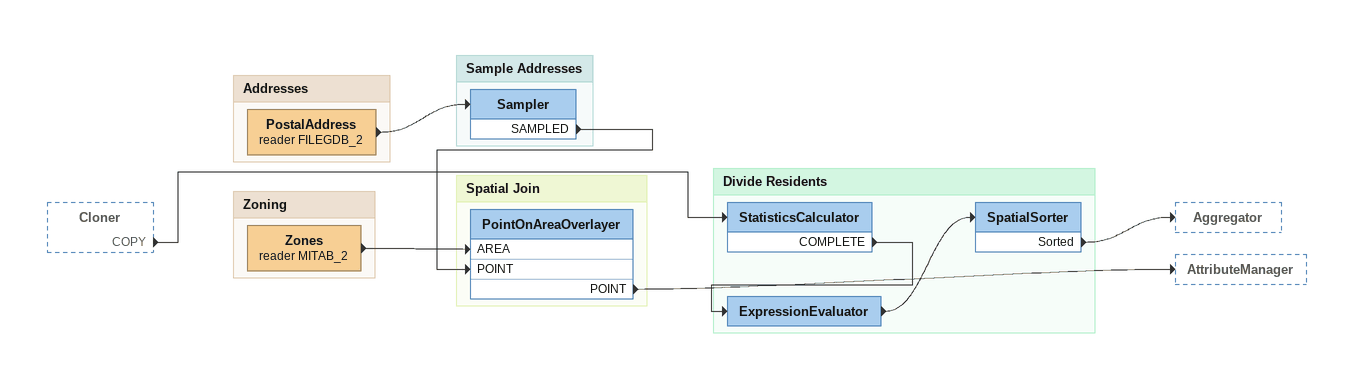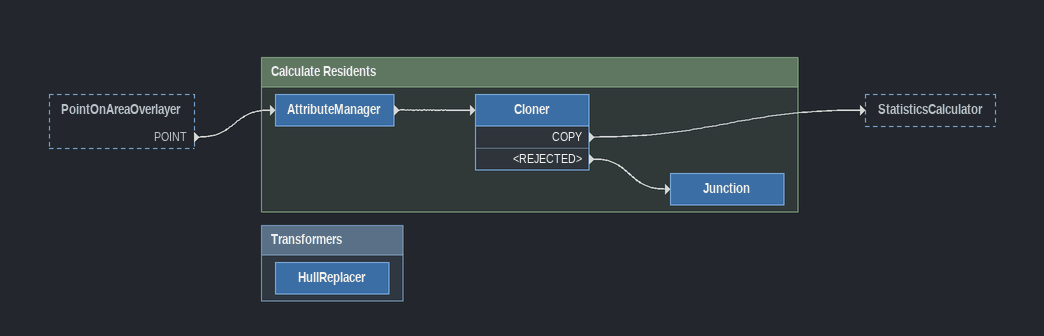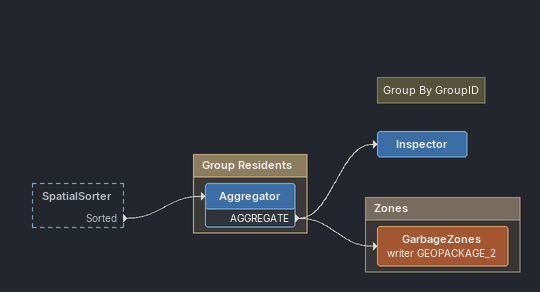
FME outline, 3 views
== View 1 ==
Cloner [outside]
    COPY -> StatisticsCalculator

Bookmark: Addresses
PostalAddress (reader FILEGDB_2)
    -> Sampler

Bookmark: Sample Addresses
Sampler
    SAMPLED -> PointOnAreaOverlayer [POINT]

Bookmark: Zoning
Zones (reader MITAB_2)
    -> PointOnAreaOverlayer [AREA]

Bookmark: Spatial Join
PointOnAreaOverlayer
    POINT -> AttributeManager

Bookmark: Divide Residents
StatisticsCalculator
    COMPLETE -> ExpressionEvaluator
ExpressionEvaluator
    -> SpatialSorter
SpatialSorter
    Sorted -> Aggregator

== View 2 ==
PointOnAreaOverlayer [outside]
    POINT -> AttributeManager

Bookmark: Calculate Residents
AttributeManager
    -> Cloner
Cloner
    COPY -> StatisticsCalculator
    <REJECTED> -> Junction
Junction

Bookmark: Transformers
HullReplacer

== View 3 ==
SpatialSorter [outside]
    Sorted -> Aggregator
Note: Group By GroupID
Inspector

Bookmark: Group Residents
Aggregator
    AGGREGATE -> Inspector
    AGGREGATE -> GarbageZones (writer GEOPACKAGE_2)

Bookmark: Zones
GarbageZones (writer GEOPACKAGE_2)
